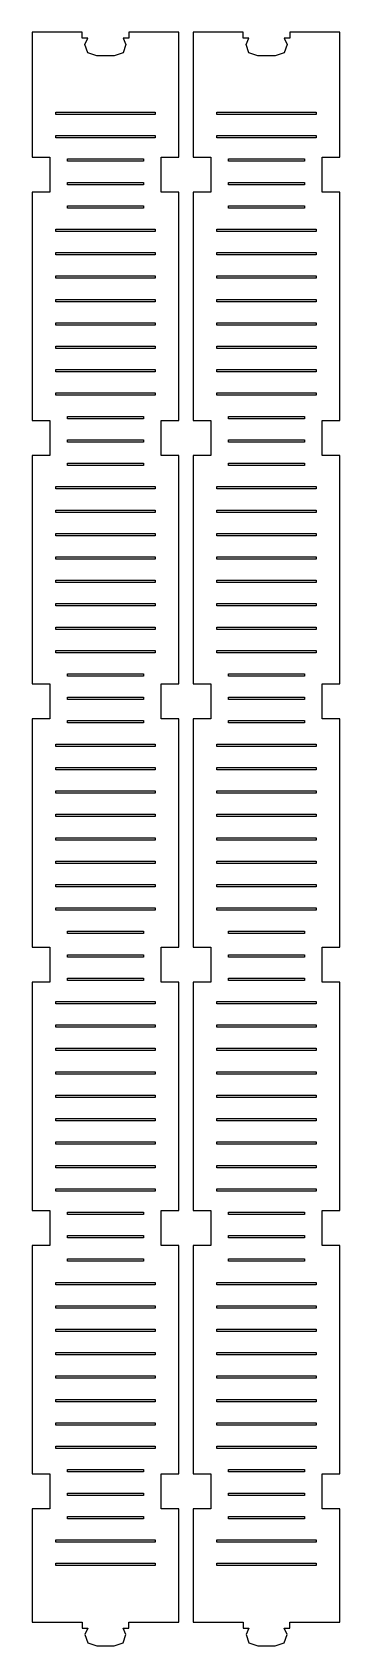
# Model space of a CAD drawing. Header units: millimetres. Extents: x 10 to 115, y 12 to 564.
import ezdxf

# ---------------------------------------------------------------- set-up
doc = ezdxf.new("R2010")
doc.units = ezdxf.units.MM
doc.layers.add('CUT_INNER', color=7, linetype='CONTINUOUS')
doc.layers.add('CUT_OUTER', color=7, linetype='CONTINUOUS')

msp = doc.modelspace()

# ---------------------------------------------------------------- linework, layer by layer
at = {"layer": 'CUT_INNER'}
for points in [[(18, 535.6), (18, 536.4), (52, 536.4), (52, 535.6)], [(73, 535.6), (73, 536.4), (107, 536.4), (107, 535.6)], [(18, 527.6), (18, 528.4), (52, 528.4), (52, 527.6)], [(73, 527.6), (73, 528.4), (107, 528.4), (107, 527.6)], [(22, 519.6), (22, 520.4), (48, 520.4), (48, 519.6)], [(77, 519.6), (77, 520.4), (103, 520.4), (103, 519.6)], [(22, 511.6), (22, 512.4), (48, 512.4), (48, 511.6)], [(77, 511.6), (77, 512.4), (103, 512.4), (103, 511.6)], [(22, 503.6), (22, 504.4), (48, 504.4), (48, 503.6)], [(77, 503.6), (77, 504.4), (103, 504.4), (103, 503.6)], [(18, 495.6), (18, 496.4), (52, 496.4), (52, 495.6)], [(73, 495.6), (73, 496.4), (107, 496.4), (107, 495.6)], [(18, 487.6), (18, 488.4), (52, 488.4), (52, 487.6)], [(73, 487.6), (73, 488.4), (107, 488.4), (107, 487.6)], [(18, 479.6), (18, 480.4), (52, 480.4), (52, 479.6)], [(73, 479.6), (73, 480.4), (107, 480.4), (107, 479.6)], [(18, 471.6), (18, 472.4), (52, 472.4), (52, 471.6)], [(73, 471.6), (73, 472.4), (107, 472.4), (107, 471.6)], [(18, 463.6), (18, 464.4), (52, 464.4), (52, 463.6)], [(73, 463.6), (73, 464.4), (107, 464.4), (107, 463.6)], [(18, 455.6), (18, 456.4), (52, 456.4), (52, 455.6)], [(73, 455.6), (73, 456.4), (107, 456.4), (107, 455.6)], [(18, 447.6), (18, 448.4), (52, 448.4), (52, 447.6)], [(73, 447.6), (73, 448.4), (107, 448.4), (107, 447.6)], [(18, 439.6), (18, 440.4), (52, 440.4), (52, 439.6)], [(73, 439.6), (73, 440.4), (107, 440.4), (107, 439.6)], [(22, 431.6), (22, 432.4), (48, 432.4), (48, 431.6)], [(77, 431.6), (77, 432.4), (103, 432.4), (103, 431.6)], [(22, 423.6), (22, 424.4), (48, 424.4), (48, 423.6)], [(77, 423.6), (77, 424.4), (103, 424.4), (103, 423.6)], [(22, 415.6), (22, 416.4), (48, 416.4), (48, 415.6)], [(77, 415.6), (77, 416.4), (103, 416.4), (103, 415.6)], [(18, 407.6), (18, 408.4), (52, 408.4), (52, 407.6)], [(73, 407.6), (73, 408.4), (107, 408.4), (107, 407.6)], [(18, 399.6), (18, 400.4), (52, 400.4), (52, 399.6)], [(73, 399.6), (73, 400.4), (107, 400.4), (107, 399.6)], [(18, 391.6), (18, 392.4), (52, 392.4), (52, 391.6)], [(73, 391.6), (73, 392.4), (107, 392.4), (107, 391.6)], [(18, 383.6), (18, 384.4), (52, 384.4), (52, 383.6)], [(73, 383.6), (73, 384.4), (107, 384.4), (107, 383.6)], [(18, 375.6), (18, 376.4), (52, 376.4), (52, 375.6)], [(73, 375.6), (73, 376.4), (107, 376.4), (107, 375.6)], [(18, 367.6), (18, 368.4), (52, 368.4), (52, 367.6)], [(73, 367.6), (73, 368.4), (107, 368.4), (107, 367.6)], [(18, 359.6), (18, 360.4), (52, 360.4), (52, 359.6)], [(73, 359.6), (73, 360.4), (107, 360.4), (107, 359.6)], [(18, 351.6), (18, 352.4), (52, 352.4), (52, 351.6)], [(73, 351.6), (73, 352.4), (107, 352.4), (107, 351.6)], [(22, 343.6), (22, 344.4), (48, 344.4), (48, 343.6)], [(77, 343.6), (77, 344.4), (103, 344.4), (103, 343.6)], [(22, 335.6), (22, 336.4), (48, 336.4), (48, 335.6)], [(77, 335.6), (77, 336.4), (103, 336.4), (103, 335.6)], [(22, 327.6), (22, 328.4), (48, 328.4), (48, 327.6)], [(77, 327.6), (77, 328.4), (103, 328.4), (103, 327.6)], [(18, 319.6), (18, 320.4), (52, 320.4), (52, 319.6)], [(73, 319.6), (73, 320.4), (107, 320.4), (107, 319.6)], [(18, 311.6), (18, 312.4), (52, 312.4), (52, 311.6)], [(73, 311.6), (73, 312.4), (107, 312.4), (107, 311.6)], [(18, 303.6), (18, 304.4), (52, 304.4), (52, 303.6)], [(73, 303.6), (73, 304.4), (107, 304.4), (107, 303.6)], [(18, 295.6), (18, 296.4), (52, 296.4), (52, 295.6)], [(73, 295.6), (73, 296.4), (107, 296.4), (107, 295.6)], [(18, 287.6), (18, 288.4), (52, 288.4), (52, 287.6)], [(73, 287.6), (73, 288.4), (107, 288.4), (107, 287.6)], [(18, 279.6), (18, 280.4), (52, 280.4), (52, 279.6)], [(73, 279.6), (73, 280.4), (107, 280.4), (107, 279.6)], [(18, 271.6), (18, 272.4), (52, 272.4), (52, 271.6)], [(73, 271.6), (73, 272.4), (107, 272.4), (107, 271.6)], [(18, 263.6), (18, 264.4), (52, 264.4), (52, 263.6)], [(73, 263.6), (73, 264.4), (107, 264.4), (107, 263.6)], [(22, 255.6), (22, 256.4), (48, 256.4), (48, 255.6)], [(77, 255.6), (77, 256.4), (103, 256.4), (103, 255.6)], [(22, 247.6), (22, 248.4), (48, 248.4), (48, 247.6)], [(77, 247.6), (77, 248.4), (103, 248.4), (103, 247.6)], [(22, 239.6), (22, 240.4), (48, 240.4), (48, 239.6)], [(77, 239.6), (77, 240.4), (103, 240.4), (103, 239.6)], [(18, 231.6), (18, 232.4), (52, 232.4), (52, 231.6)], [(73, 231.6), (73, 232.4), (107, 232.4), (107, 231.6)], [(18, 223.6), (18, 224.4), (52, 224.4), (52, 223.6)], [(73, 223.6), (73, 224.4), (107, 224.4), (107, 223.6)], [(18, 215.6), (18, 216.4), (52, 216.4), (52, 215.6)], [(73, 215.6), (73, 216.4), (107, 216.4), (107, 215.6)], [(18, 207.6), (18, 208.4), (52, 208.4), (52, 207.6)], [(73, 207.6), (73, 208.4), (107, 208.4), (107, 207.6)], [(18, 199.6), (18, 200.4), (52, 200.4), (52, 199.6)], [(73, 199.6), (73, 200.4), (107, 200.4), (107, 199.6)], [(18, 191.6), (18, 192.4), (52, 192.4), (52, 191.6)], [(73, 191.6), (73, 192.4), (107, 192.4), (107, 191.6)], [(18, 183.6), (18, 184.4), (52, 184.4), (52, 183.6)], [(73, 183.6), (73, 184.4), (107, 184.4), (107, 183.6)], [(18, 175.6), (18, 176.4), (52, 176.4), (52, 175.6)], [(73, 175.6), (73, 176.4), (107, 176.4), (107, 175.6)], [(18, 167.6), (18, 168.4), (52, 168.4), (52, 167.6)], [(73, 167.6), (73, 168.4), (107, 168.4), (107, 167.6)], [(22, 159.6), (22, 160.4), (48, 160.4), (48, 159.6)], [(77, 159.6), (77, 160.4), (103, 160.4), (103, 159.6)], [(22, 151.6), (22, 152.4), (48, 152.4), (48, 151.6)], [(77, 151.6), (77, 152.4), (103, 152.4), (103, 151.6)], [(22, 143.6), (22, 144.4), (48, 144.4), (48, 143.6)], [(77, 143.6), (77, 144.4), (103, 144.4), (103, 143.6)], [(18, 135.6), (18, 136.4), (52, 136.4), (52, 135.6)], [(73, 135.6), (73, 136.4), (107, 136.4), (107, 135.6)], [(18, 127.6), (18, 128.4), (52, 128.4), (52, 127.6)], [(73, 127.6), (73, 128.4), (107, 128.4), (107, 127.6)], [(18, 120.4), (52, 120.4), (52, 119.6), (18, 119.6)], [(73, 120.4), (107, 120.4), (107, 119.6), (73, 119.6)], [(18, 111.6), (18, 112.4), (52, 112.4), (52, 111.6)], [(73, 111.6), (73, 112.4), (107, 112.4), (107, 111.6)], [(18, 103.6), (18, 104.4), (52, 104.4), (52, 103.6)], [(73, 103.6), (73, 104.4), (107, 104.4), (107, 103.6)], [(18, 95.6), (18, 96.4), (52, 96.4), (52, 95.6)], [(73, 95.6), (73, 96.4), (107, 96.4), (107, 95.6)], [(18, 87.6), (18, 88.4), (52, 88.4), (52, 87.6)], [(73, 87.6), (73, 88.4), (107, 88.4), (107, 87.6)], [(18, 79.6), (18, 80.4), (52, 80.4), (52, 79.6)], [(73, 79.6), (73, 80.4), (107, 80.4), (107, 79.6)], [(22, 71.6), (22, 72.4), (48, 72.4), (48, 71.6)], [(77, 71.6), (77, 72.4), (103, 72.4), (103, 71.6)], [(22, 63.6), (22, 64.4), (48, 64.4), (48, 63.6)], [(77, 63.6), (77, 64.4), (103, 64.4), (103, 63.6)], [(22, 55.6), (22, 56.4), (48, 56.4), (48, 55.6)], [(77, 55.6), (77, 56.4), (103, 56.4), (103, 55.6)], [(18, 47.6), (18, 48.4), (52, 48.4), (52, 47.6)], [(73, 47.6), (73, 48.4), (107, 48.4), (107, 47.6)], [(18, 39.6), (18, 40.4), (52, 40.4), (52, 39.6)], [(73, 39.6), (73, 40.4), (107, 40.4), (107, 39.6)]]:
    msp.add_lwpolyline(points, close=True, dxfattribs=at)
at = {"layer": 'CUT_OUTER'}
for points in [[(10, 20.2), (27, 20.2), (27, 18.2), (29, 18.2), (28, 16), (29, 13.2), (32, 12.2), (38, 12.2), (41, 13.2), (42, 16), (41, 18.2), (43, 18.2), (43, 20.2), (60, 20.2), (60, 59), (54, 59), (54, 71), (60, 71), (60, 149), (54, 149), (54, 161), (60, 161), (60, 239), (54, 239), (54, 251), (60, 251), (60, 329), (54, 329), (54, 341), (60, 341), (60, 419), (54, 419), (54, 431), (60, 431), (60, 509), (54, 509), (54, 521), (60, 521), (60, 563.695529), (43, 563.695529), (43, 561.695529), (41, 561.695529), (42, 559.495529), (41, 556.695529), (38, 555.695529), (32, 555.695529), (29, 556.695529), (28, 559.495529), (29, 561.695529), (27, 561.695529), (27, 563.695529), (10, 563.695529), (10, 521), (16, 521), (16, 509), (10, 509), (10, 431), (16, 431), (16, 419), (10, 419), (10, 341), (16, 341), (16, 329), (10, 329), (10, 251), (16, 251), (16, 239), (10, 239), (10, 161), (16, 161), (16, 149), (10, 149), (10, 71), (16, 71), (16, 59), (10, 59)], [(65, 20.2), (82, 20.2), (82, 18.2), (84, 18.2), (83, 16), (84, 13.2), (87, 12.2), (93, 12.2), (96, 13.2), (97, 16), (96, 18.2), (98, 18.2), (98, 20.2), (115, 20.2), (115, 59), (109, 59), (109, 71), (115, 71), (115, 149), (109, 149), (109, 161), (115, 161), (115, 239), (109, 239), (109, 251), (115, 251), (115, 329), (109, 329), (109, 341), (115, 341), (115, 419), (109, 419), (109, 431), (115, 431), (115, 509), (109, 509), (109, 521), (115, 521), (115, 563.695529), (98, 563.695529), (98, 561.695529), (96, 561.695529), (97, 559.495529), (96, 556.695529), (93, 555.695529), (87, 555.695529), (84, 556.695529), (83, 559.495529), (84, 561.695529), (82, 561.695529), (82, 563.695529), (65, 563.695529), (65, 521), (71, 521), (71, 509), (65, 509), (65, 431), (71, 431), (71, 419), (65, 419), (65, 341), (71, 341), (71, 329), (65, 329), (65, 251), (71, 251), (71, 239), (65, 239), (65, 161), (71, 161), (71, 149), (65, 149), (65, 71), (71, 71), (71, 59), (65, 59)]]:
    msp.add_lwpolyline(points, close=True, dxfattribs=at)

doc.saveas('drawing.dxf')
